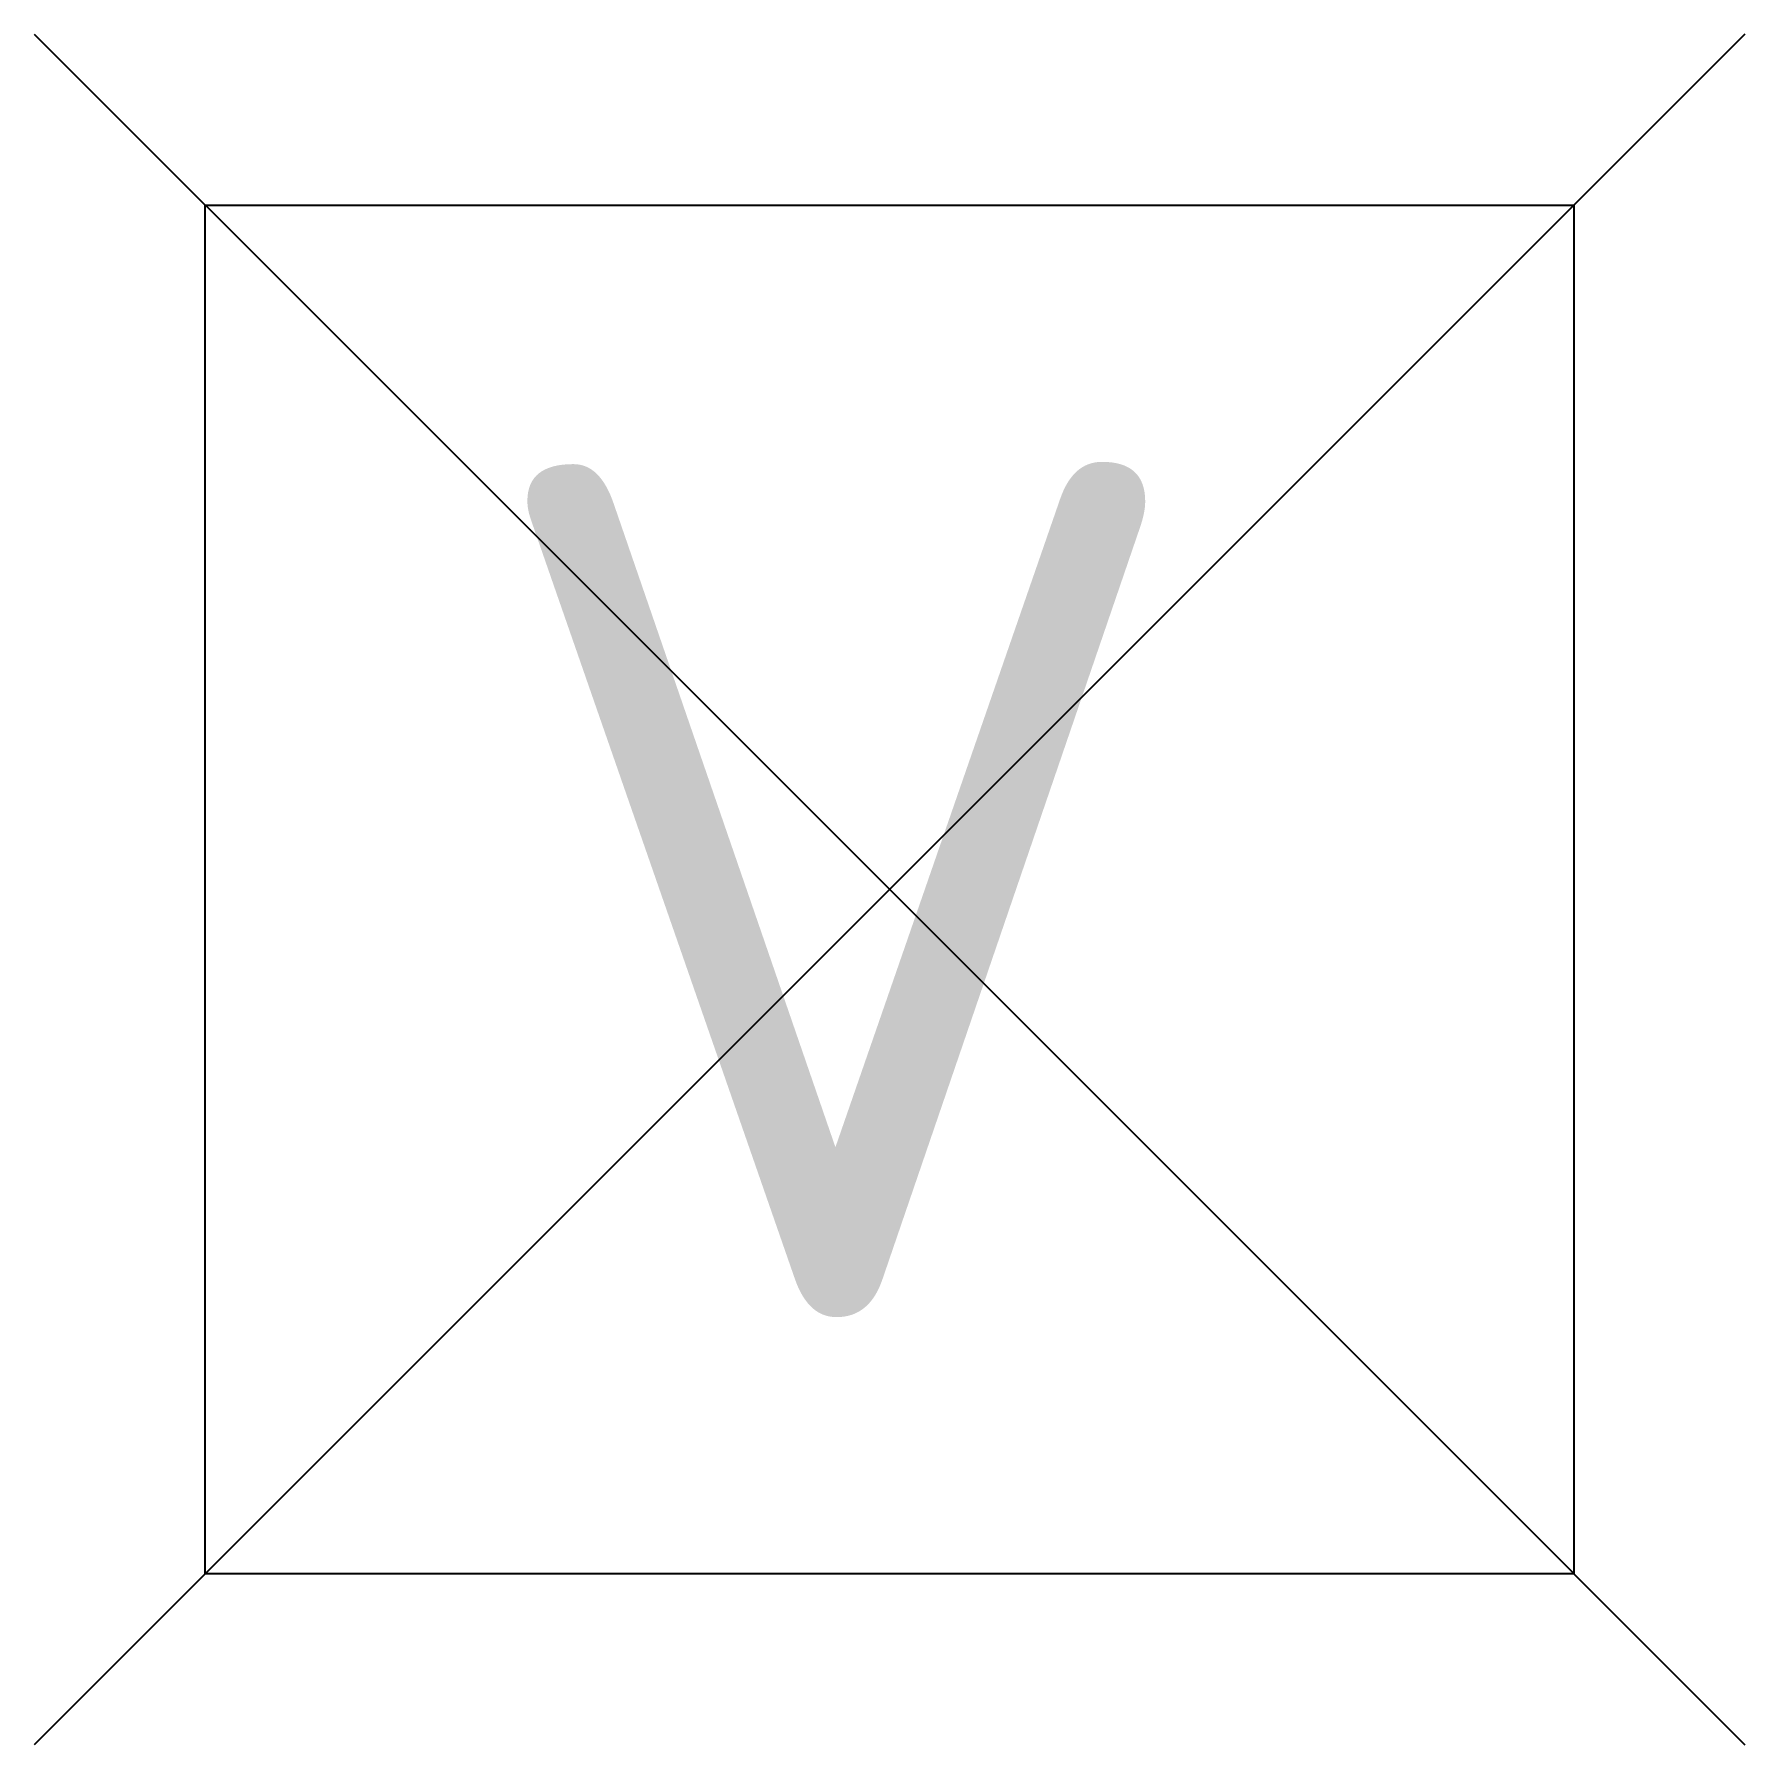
# Model space of a CAD drawing. Header units: metres. Extents: x -0.5 to 0.5, y -0.5 to 0.5.
import ezdxf
from ezdxf.enums import TextEntityAlignment as Align

# ---------------------------------------------------------------- set-up
doc = ezdxf.new("R2010")
doc.units = ezdxf.units.M
doc.styles.add('NLCS-ISO', font='NLCS-ISO.ttf')

msp = doc.modelspace()

# ---------------------------------------------------------------- wipeouts: each hides what was drawn before it
msp.add_wipeout([(-0.4, 0.4), (0.4, 0.4), (0.4, -0.4), (-0.4, -0.4)])

# ---------------------------------------------------------------- next in the draw order: linework, layer by layer
for p, q in [((0.5, 0.5), (-0.5, -0.5)), ((-0.5, 0.5), (0.5, -0.5))]:
    msp.add_line(p, q)
at = {"flags": 128}
msp.add_lwpolyline([(-0.4, 0.4), (0.4, 0.4), (0.4, -0.4), (-0.4, -0.4)], close=True, dxfattribs=at)

# ---------------------------------------------------------------- next in the draw order: texts
at = {"ltscale": 0.01, "style": 'NLCS-ISO'}
msp.add_text('V', height=0.5, dxfattribs=at).set_placement((-0.0311, 0), align=Align.MIDDLE_CENTER)

doc.saveas('drawing.dxf')
